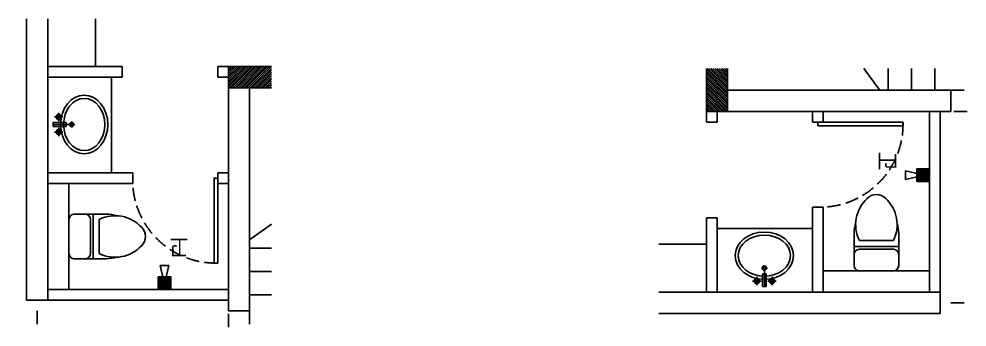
# Model space of a CAD drawing. Extents: x 468514 to 728049, y -74127 to 69080.
# Drawn here: x 603240 to 612161, y 52833 to 55734 of the extents above; entities that cross this region are included whole.
import ezdxf
from ezdxf.xclip import XClip

# ---------------------------------------------------------------- set-up
doc = ezdxf.new("R2010")
doc.units = 0
doc.header["$LTSCALE"] = 500
doc.header["$MEASUREMENT"] = 0
doc.header["$XCLIPFRAME"] = 0
for name, pattern in [('( Dashed )', [0.75, 0.5, -0.25]), ('DASH', [0.35, 0.25, -0.1]), ('HIDDEN', [0.375, 0.25, -0.125])]:
    doc.linetypes.add(name, pattern=pattern)
doc.layers.get('Defpoints').update_dxf_attribs({"color": 229})
for name, color, linetype in [('Door 门', 107, 'Continuous'), ('E 立面标注尺寸', 9, 'Continuous'), ('P-Furniture 家具', 153, 'Continuous'), ('P-Make furniture 固定制作', 154, 'Continuous'), ('P-N wall 新建隔墙', 241, 'Continuous'), ('P-O wall 原始墙体', 245, 'Continuous'), ('P-o 原建筑尺寸', 8, 'Continuous'), ('P-Stair 楼梯（原建筑设备）', 159, 'Continuous'), ('P-Text  平面文字', 9, 'Continuous'), ('P-Ware 洁具', 153, 'Continuous'), ('P-window 窗', 107, 'Continuous'), ('PUB_HATCH', 8, 'Continuous'), ('家具填充', 250, 'Continuous'), ('龙湖标准家具', 251, 'Continuous')]:
    doc.layers.add(name, color=color, linetype=linetype)
doc.styles.add('PDC DIM', font='PMingLiU-ExtB.ttf', dxfattribs={"width": 0.85})
doc.dimstyles.new('PDC-A2', dxfattribs={"dimscale": 0, "dimtxt": 2.5, "dimasz": 1, "dimexe": 1, "dimexo": 1, "dimgap": 0.7, "dimtad": 1, "dimdec": 0, "dimtxsty": 'PDC DIM', "dimblk": 'ARCHTICK', "dimcen": 1, "dimdle": 1, "dimclrd": 8, "dimclre": 8, "dimclrt": 9, "dimadec": 0, "dimazin": 0, "dimtfac": 1, "dimtdec": 0, "dimtix": 1, "dimtmove": 2, "dimatfit": 3, "dimldrblk": 'PDC A2 T R', "dimfxl": 10, "dimfxlon": 1, "dimarcsym": 0})
pattern_1 = [(45, (-210765.655, -42203.346), (-8.83883476, 8.83883476), [])]

# ---------------------------------------------------------------- blocks, each defined once
blk = doc.blocks.new('BDB4')
at = {"layer": '龙湖标准家具'}
for p, q in [((757949.1, -2520500.5, -71.8), (757949.1, -2520387.9, -71.8)), ((758041.4, -2520496.2, -71.8), (758041.4, -2520387.9, -71.8)), ((758816.2, -2520496.2, -71.8), (758816.2, -2520387.9, -71.8)), ((758908.5, -2520500.5, -71.8), (758908.5, -2520387.9, -71.8)), ((758428.8, -2520541.9, -71.8), (757669.3, -2520561.7, -71.8)), ((758428.8, -2520477.7, -71.8), (757694, -2520512.7, -71.8)), ((757976.7, -2520640.2, -71.8), (757976.7, -2520553.7, -71.8)), ((758428.8, -2520477.7, -71.8), (759163.6, -2520512.7, -71.8)), ((758428.8, -2520541.9, -71.8), (759188.3, -2520561.7, -71.8)), ((758881, -2520640.2, -71.8), (758881, -2520553.7, -71.8)), ((757590, -2524560.4, -71.8), (757590, -2520643.1, -71.8)), ((757748, -2520559.6, -71.8), (757648.9, -2521783.1, -71.8)), ((757976.7, -2520640.2, -71.8), (757684, -2521783.1, -71.8)), ((758881, -2520640.2, -71.8), (759173.7, -2521783.1, -71.8)), ((759109.6, -2520559.6, -71.8), (759208.7, -2521783.1, -71.8)), ((759267.6, -2524560.4, -71.8), (759267.6, -2520643.1, -71.8)), ((757684, -2521783.1, -71.8), (757590, -2521783.1, -71.8)), ((757769.8, -2521919.9, -71.8), (757684, -2521783.1, -71.8)), ((759087.8, -2521919.9, -71.8), (759173.7, -2521783.1, -71.8)), ((759173.7, -2521783.1, -71.8), (759267.6, -2521783.1, -71.8)), ((757721.7, -2521961.7, -71.8), (757878.5, -2522245.5, -71.8)), ((759135.9, -2521961.7, -71.8), (758979.1, -2522245.5, -71.8)), ((757690.7, -2522091.8, -71.8), (757690.7, -2522593.8, -71.8)), ((757834, -2522272.6, -71.8), (757727, -2522082.3, -71.8)), ((759023.6, -2522272.6, -71.8), (759130.6, -2522082.3, -71.8)), ((759166.9, -2522091.8, -71.8), (759166.9, -2522593.8, -71.8)), ((757836.5, -2522568, -71.8), (757836.5, -2522282.1, -71.8)), ((759021.1, -2522568, -71.8), (759021.1, -2522282.1, -71.8)), ((757714.7, -2522612.7, -71.8), (757821.7, -2522586.8, -71.8)), ((759142.9, -2522612.7, -71.8), (759035.9, -2522586.8, -71.8)), ((757590, -2522655.5, -71.8), (757620.1, -2522654.4, -71.8)), ((757703.7, -2522692.8, -71.8), (757810.7, -2522655.2, -71.8)), ((757836.5, -2522673.5, -71.8), (757836.5, -2523052.8, -71.8)), ((759021.1, -2522673.5, -71.8), (759021.1, -2523052.8, -71.8)), ((759153.9, -2522692.8, -71.8), (759046.9, -2522655.2, -71.8)), ((759267.6, -2522655.5, -71.8), (759237.5, -2522654.4, -71.8)), ((757690.7, -2522711.1, -71.8), (757690.7, -2523136.2, -71.8)), ((759166.9, -2522711.1, -71.8), (759166.9, -2523136.2, -71.8)), ((758402.7, -2522950.1, -71.8), (757932.8, -2523136.6, -71.8)), ((758454.9, -2522950.1, -71.8), (758924.8, -2523136.6, -71.8)), ((757722, -2523151.5, -71.8), (757829, -2523068.1, -71.8)), ((759135.6, -2523151.5, -71.8), (759028.6, -2523068.1, -71.8)), ((757698.1, -2523275.5, -71.8), (757805.1, -2523190.5, -71.8)), ((757836.5, -2523205.7, -71.8), (757836.5, -2524126.4, -71.8)), ((757888.1, -2523202.4, -71.8), (757888.1, -2524069, -71.8)), ((758969.5, -2523202.4, -71.8), (758969.5, -2524069, -71.8)), ((759021.1, -2523205.7, -71.8), (759021.1, -2524126.4, -71.8)), ((759159.5, -2523275.5, -71.8), (759052.5, -2523190.5, -71.8)), ((757590, -2523287.6, -71.8), (757665, -2523238, -71.8)), ((757690.7, -2523290.6, -71.8), (757690.7, -2524274.5, -71.8)), ((759166.9, -2523290.6, -71.8), (759166.9, -2524274.5, -71.8)), ((759267.6, -2523287.6, -71.8), (759192.6, -2523238, -71.8)), ((757983.5, -2524234.1, -71.8), (757944.2, -2524234.1, -71.8)), ((757948, -2524454.1, -71.8), (758002.2, -2524258.7, -71.8)), ((758055.6, -2524249.1, -71.8), (758010.3, -2524444.6, -71.8)), ((758074.5, -2524234.1, -71.8), (758783.1, -2524234.1, -71.8)), ((758802, -2524249.1, -71.8), (758847.3, -2524444.6, -71.8)), ((758909.6, -2524454.1, -71.8), (758855.5, -2524258.7, -71.8)), ((758874.1, -2524234.1, -71.8), (758913.4, -2524234.1, -71.8)), ((757929.3, -2524468.3, -71.8), (757884.6, -2524468.3, -71.8)), ((758029.2, -2524468.3, -71.8), (758828.4, -2524468.3, -71.8)), ((758928.3, -2524468.3, -71.8), (758973, -2524468.3, -71.8)), ((757670.7, -2524641, -71.8), (759186.9, -2524641, -71.8)), ((757927.7, -2524694.8, -71.8), (758000.1, -2524694.8, -71.8)), ((757927.7, -2524694.8, -71.8), (757927.7, -2524810.8, -71.8)), ((758000.1, -2524694.8, -71.8), (758000.1, -2524810.8, -71.8)), ((758857.5, -2524694.8, -71.8), (758857.5, -2524810.8, -71.8)), ((758929.9, -2524694.8, -71.8), (758857.5, -2524694.8, -71.8)), ((758929.9, -2524694.8, -71.8), (758929.9, -2524810.8, -71.8))]:
    blk.add_line(p, q, dxfattribs=at)
blk.add_lwpolyline([(757242.5, -2519910.8), (757242.5, -2525210.8), (759642.5, -2525210.8), (759642.5, -2519910.8)], close=True, dxfattribs=at)
at = {"layer": '龙湖标准家具', "elevation": -71.8}
blk.add_lwpolyline([(757628.1, -2524757.1), (757927.7, -2524757.1), (757927.7, -2524810.8), (758000.1, -2524810.8), (758000.1, -2524757.1), (758857.5, -2524757.1), (758857.5, -2524810.8), (758929.9, -2524810.8), (758929.9, -2524757.1), (759229.5, -2524757.1, 0.414214), (759320.6, -2524666), (759320.6, -2524528.1, 0.247906), (759297.5, -2524484.3), (759267.6, -2524463.9), (759267.6, -2520830.3), (759308.7, -2520798, 0.230161), (759328.8, -2520756.8), (759328.8, -2520564.2, 0.400855), (759201.1, -2520430.6), (758908.5, -2520417.2), (758908.5, -2520387.9, 0.414213), (758881.3, -2520360.8), (758843.4, -2520360.8, 0.414213), (758816.2, -2520387.9), (758816.2, -2520412.9, 0.045856), (758041.4, -2520412.9), (758041.4, -2520387.9, 0.414212), (758014.2, -2520360.8), (757976.3, -2520360.8, 0.414213), (757949.1, -2520387.9), (757949.1, -2520417.2), (757656.5, -2520430.6, 0.400855), (757528.9, -2520564.2), (757528.9, -2520756.8, 0.230161), (757548.9, -2520798), (757590, -2520830.3), (757590, -2524463.9), (757560.1, -2524484.3, 0.247907), (757537, -2524528.1), (757537, -2524666, 0.414213), (757628.1, -2524757.1, 1.042144)], format="xyb", close=True, dxfattribs=at)
at = {"layer": '龙湖标准家具'}
for centre, radius, start, end in [((757671.5, -2520643.1, -71.8), 81.5, 91.49636, 179.99999), ((759186.1, -2520643.1, -71.8), 81.5, 0, 88.50364), ((757998.1, -2522231.2, -71.8), 386.1, 98.56085, 135.72807), ((758428.8, -2525092.1, -71.8), 3279.3, 81.43918, 98.56085), ((758859.5, -2522231.2, -71.8), 386.1, 44.27191, 81.43918), ((757710.1, -2522091.8, -71.8), 19.4, 29.34196, 179.99999), ((759147.5, -2522091.8, -71.8), 19.4, 0, 150.65802), ((758428.8, -2523908.2, -71.8), 1751.4, 71.6863, 108.3137), ((758098.7, -2522487.1, -71.8), 261.8, 105.30678, 142.95835), ((758428.8, -2524045.1, -71.8), 1854.1, 77.56455, 102.43545), ((758758.9, -2522487.1, -71.8), 261.8, 37.04166, 74.69324), ((757817.1, -2522282.1, -71.8), 19.4, 0, 29.34196), ((759040.5, -2522282.1, -71.8), 19.4, 150.65802, 179.99999), ((757710.1, -2522593.8, -71.8), 19.4, 179.99999, 283.59511), ((757817.1, -2522568, -71.8), 19.4, 283.59511, 0), ((759040.5, -2522568, -71.8), 19.4, 179.99999, 256.40488), ((759147.5, -2522593.8, -71.8), 19.4, 256.40488, 0), ((757623, -2522734.1, -71.8), 79.8, 25.94512, 92.11763), ((757710.1, -2522711.1, -71.8), 19.4, 109.34337, 179.99999), ((757817.1, -2522673.5, -71.8), 19.4, 0, 109.34337), ((759040.5, -2522673.5, -71.8), 19.4, 70.65663, 179.99999), ((759147.5, -2522711.1, -71.8), 19.4, 0, 70.65663), ((759234.6, -2522734.1, -71.8), 79.8, 87.88237, 154.05487), ((758428.8, -2523015.9, -71.8), 70.8, 68.35494, 111.64506), ((757817.1, -2523052.8, -71.8), 19.4, 307.93823, 0), ((759040.5, -2523052.8, -71.8), 19.4, 179.99999, 232.06177), ((757710.1, -2523136.2, -71.8), 19.4, 179.99999, 307.93823), ((757958.9, -2523202.4, -71.8), 70.8, 111.64506, 179.99999), ((758898.7, -2523202.4, -71.8), 70.8, 0, 68.35494), ((759147.5, -2523136.2, -71.8), 19.4, 232.06177, 0), ((757611.3, -2523156.9, -71.8), 97.3, 303.48423, 0.79153), ((757817.1, -2523205.7, -71.8), 19.4, 0, 128.45364), ((759040.5, -2523205.7, -71.8), 19.4, 51.54636, 179.99999), ((759246.3, -2523156.9, -71.8), 97.3, 179.20849, 236.51577), ((757710.1, -2523290.6, -71.8), 19.4, 128.45364, 179.99999), ((759147.5, -2523290.6, -71.8), 19.4, 0, 51.54636), ((757944.2, -2524126.4, -71.8), 107.7, 179.99999, 270), ((758913.4, -2524126.4, -71.8), 107.7, 270, 0), ((757884.6, -2524274.5, -71.8), 193.8, 179.99999, 270), ((757983.5, -2524253.5, -71.8), 19.4, 344.51142, 90), ((758074.5, -2524253.5, -71.8), 19.4, 90, 166.94914), ((758783.1, -2524253.5, -71.8), 19.4, 13.05087, 90), ((758874.1, -2524253.5, -71.8), 19.4, 90, 195.48858), ((758973, -2524274.5, -71.8), 193.8, 270, 0), ((757929.3, -2524448.9, -71.8), 19.4, 270, 344.51142), ((758029.2, -2524448.9, -71.8), 19.4, 166.94914, 270), ((758828.4, -2524448.9, -71.8), 19.4, 270, 13.05087), ((758928.3, -2524448.9, -71.8), 19.4, 195.48858, 270), ((757670.7, -2524560.4, -71.8), 80.7, 179.99999, 270), ((758254, -2524641, -71.8), 328, 158.14552, 179.99999), ((758603.6, -2524641, -71.8), 328, 0, 21.85449), ((759186.9, -2524560.4, -71.8), 80.7, 270, 0)]:
    blk.add_arc(centre, radius, start, end, dxfattribs=at)
blk = doc.blocks.new('_FZH')
blk.add_lwpolyline([(-0.5, -0.5), (0.5, -0.5), (0.5, 0.5), (-0.5, 0.5)], close=True)
at = {"layer": 'PUB_HATCH'}
blk.add_solid([(-0.5, -0.5), (0.5, -0.5), (-0.5, 0.5), (0.5, 0.5)], dxfattribs=at)
blk = doc.blocks.new('_ArchTick')
at = {"color": 0, "linetype": 'ByBlock', "const_width": 0.4}
blk.add_lwpolyline([(-0.5, -0.5), (0.5, 0.5)], dxfattribs=at)
blk = doc.blocks.new('*D1021')
at = {"layer": 'Defpoints', "color": 0, "transparency": 16777216}
for p in [(260828.8, 43168.3), (261028.8, 43168.3), (261028.8, 42571.7)]:
    blk.add_point(p, dxfattribs=at)
at = {"layer": 'P-o 原建筑尺寸', "color": 8, "lineweight": -2, "transparency": 16777216}
for p, q in [((260828.8, 43108.3), (260828.8, 42511.7)), ((261028.8, 43108.3), (261028.8, 42511.7)), ((260828.8, 42571.7), (260768.8, 42571.7)), ((260828.8, 42571.7), (261028.8, 42571.7)), ((261028.8, 42571.7), (261088.8, 42571.7))]:
    blk.add_line(p, q, dxfattribs=at)
at = {"layer": 'P-o 原建筑尺寸', "color": 8, "lineweight": -2, "transparency": 16777216, "xscale": 60, "yscale": 60, "zscale": 60}
blk.add_blockref('_ArchTick', (260828.8, 42571.7), dxfattribs=at)
at = {"layer": 'P-o 原建筑尺寸', "color": 8, "lineweight": -2, "transparency": 16777216, "xscale": 60, "yscale": 60, "zscale": 60, "rotation": 180}
blk.add_blockref('_ArchTick', (261028.8, 42571.7), dxfattribs=at)
at = {"layer": 'P-o 原建筑尺寸', "color": 9, "transparency": 16777216, "insert": (260928.8, 42697.2), "char_height": 150, "attachment_point": 5, "style": 'PDC DIM'}
blk.add_mtext('200', dxfattribs=at)
blk = doc.blocks.new('PDC A2 T R')
at = {"color": 0, "linetype": 'ByBlock'}
blk.add_line((0, 0), (-2, 0), dxfattribs=at)
for points in [[(-2.15, 0.89), (-1.49, 1.35), (-0.6, 0), (0, 0)], [(-2.15, -0.89), (-1.49, -1.35), (-0.6, 0), (0, 0)]]:
    blk.add_solid(points, dxfattribs=at)
blk = doc.blocks.new('*D1022')
at = {"layer": 'Defpoints', "color": 0, "transparency": 16777216}
for p in [(261028.8, 43168.3), (268628.8, 43168.3), (268628.8, 42571.7)]:
    blk.add_point(p, dxfattribs=at)
at = {"layer": 'P-o 原建筑尺寸', "color": 8, "lineweight": -2, "transparency": 16777216}
for p, q in [((261028.8, 43108.3), (261028.8, 42511.7)), ((268628.8, 43108.3), (268628.8, 42511.7)), ((260968.8, 42571.7), (268688.8, 42571.7))]:
    blk.add_line(p, q, dxfattribs=at)
at = {"layer": 'P-o 原建筑尺寸', "color": 8, "lineweight": -2, "transparency": 16777216, "xscale": 60, "yscale": 60, "zscale": 60, "rotation": 180}
blk.add_blockref('_ArchTick', (261028.8, 42571.7), dxfattribs=at)
at = {"layer": 'P-o 原建筑尺寸', "color": 8, "lineweight": -2, "transparency": 16777216, "xscale": 60, "yscale": 60, "zscale": 60}
blk.add_blockref('_ArchTick', (268628.8, 42571.7), dxfattribs=at)
at = {"layer": 'P-o 原建筑尺寸', "color": 9, "transparency": 16777216, "insert": (264828.8, 42698.1), "char_height": 150, "attachment_point": 5, "style": 'PDC DIM'}
blk.add_mtext('7600', dxfattribs=at)
blk = doc.blocks.new('*D1023')
at = {"layer": 'Defpoints', "color": 0, "transparency": 16777216}
for p in [(268828.8, 43188.3), (268628.8, 43168.3), (268828.8, 42571.7)]:
    blk.add_point(p, dxfattribs=at)
at = {"layer": 'P-o 原建筑尺寸', "color": 8, "lineweight": -2, "transparency": 16777216}
for p, q in [((268628.8, 43108.3), (268628.8, 42511.7)), ((268828.8, 43128.3), (268828.8, 42511.7)), ((268628.8, 42571.7), (268568.8, 42571.7)), ((268628.8, 42571.7), (268828.8, 42571.7)), ((268828.8, 42571.7), (268888.8, 42571.7))]:
    blk.add_line(p, q, dxfattribs=at)
at = {"layer": 'P-o 原建筑尺寸', "color": 8, "lineweight": -2, "transparency": 16777216, "xscale": 60, "yscale": 60, "zscale": 60}
blk.add_blockref('_ArchTick', (268628.8, 42571.7), dxfattribs=at)
at = {"layer": 'P-o 原建筑尺寸', "color": 8, "lineweight": -2, "transparency": 16777216, "xscale": 60, "yscale": 60, "zscale": 60, "rotation": 180}
blk.add_blockref('_ArchTick', (268828.8, 42571.7), dxfattribs=at)
at = {"layer": 'P-o 原建筑尺寸', "color": 9, "transparency": 16777216, "insert": (268728.8, 42697.2), "char_height": 150, "attachment_point": 5, "style": 'PDC DIM'}
blk.add_mtext('200', dxfattribs=at)
blk = doc.blocks.new('*D1020')
at = {"layer": 'Defpoints', "color": 0, "transparency": 16777216}
for p in [(260828.8, 43071.7), (268828.8, 43071.7), (268828.8, 42263.3)]:
    blk.add_point(p, dxfattribs=at)
at = {"layer": 'P-o 原建筑尺寸', "color": 8, "lineweight": -2, "transparency": 16777216}
for p, q in [((260828.8, 42863.3), (260828.8, 42203.3)), ((268828.8, 42863.3), (268828.8, 42203.3)), ((260768.8, 42263.3), (268888.8, 42263.3))]:
    blk.add_line(p, q, dxfattribs=at)
at = {"layer": 'P-o 原建筑尺寸', "color": 8, "lineweight": -2, "transparency": 16777216, "xscale": 60, "yscale": 60, "zscale": 60, "rotation": 180}
blk.add_blockref('_ArchTick', (260828.8, 42263.3), dxfattribs=at)
at = {"layer": 'P-o 原建筑尺寸', "color": 8, "lineweight": -2, "transparency": 16777216, "xscale": 60, "yscale": 60, "zscale": 60}
blk.add_blockref('_ArchTick', (268828.8, 42263.3), dxfattribs=at)
at = {"layer": 'P-o 原建筑尺寸', "color": 9, "transparency": 16777216, "insert": (264828.8, 42388.8), "char_height": 150, "attachment_point": 5, "style": 'PDC DIM'}
blk.add_mtext('8000', dxfattribs=at)
blk = doc.blocks.new('A$C437E590E')
at = {"color": 8, "linetype": 'ByBlock'}
for p, q in [((243.4, 461.6), (164, 461.5)), ((202.4, 421.9), (202.4, 501.2)), ((274.8, 313.2), (274.7, 509.9)), ((306.1, 461.6), (385.5, 461.5)), ((347.1, 421.9), (347.1, 501.2)), ((275, 368.1), (275, 311.8)), ((246.9, 339.9), (303.1, 339.9))]:
    blk.add_line(p, q, dxfattribs=at)
at = {"linetype": 'ByBlock'}
for p, q in [((256.9, 392.6), (256.9, 514.1)), ((292.6, 514.1), (256.9, 514.1)), ((292.6, 514.1), (292.6, 392.6)), ((292.6, 392.6), (256.9, 392.6))]:
    blk.add_line(p, q, dxfattribs=at)
for centre, radius in [((203.7, 461.5), 25), ((203.7, 461.5), 17.9), ((345.8, 461.5), 25), ((345.8, 461.5), 17.9)]:
    blk.add_circle(centre, radius, dxfattribs=at)
at = {"color": 8, "linetype": 'ByBlock'}
for radius in [19.5, 11.9]:
    blk.add_circle((275, 339.9), radius, dxfattribs=at)
at = {"linetype": 'ByBlock'}
blk.add_ellipse((275, 222.4), major_axis=(-275, 0), ratio=0.809091, dxfattribs=at)
at = {"color": 8, "linetype": 'ByBlock'}
blk.add_ellipse((275, 222.4), major_axis=(-246, 0), ratio=0.786583, dxfattribs=at)
blk = doc.blocks.new('asdfsdafa3')
for p, q in [((201603.3, -49206.7), (201707.3, -49206.7)), ((201707.3, -49206.7), (201901.1, -49206.7)), ((201781.6, -49206.7), (201781.6, -49626.7)), ((201553.7, -49577.2), (201553.7, -49256.2)), ((201756.8, -49256.2), (201756.8, -49577.2)), ((201839, -49256.2), (201839, -49577.2)), ((201603.3, -49626.7), (201707.3, -49626.7)), ((201707.3, -49626.7), (201901.1, -49626.7))]:
    blk.add_line(p, q)
for centre, radius, start, end in [((201603.3, -49256.2), 49.5, 90, 180), ((201707.3, -49256.2), 49.5, 0, 90), ((201988.1, -49558.2), 336.8, 42.83063, 116.27775), ((201885.5, -49706.4), 499.9, 75.87951, 88.2029), ((202157.1, -49415.6), 116.3, 359.45023, 47.91264), ((202157.1, -49417.8), 116.3, 312.08736, 0.54977), ((201988.1, -49275.2), 336.8, 243.72225, 317.16937), ((201603.3, -49577.2), 49.5, 180, 270), ((201707.3, -49577.2), 49.5, 270, 0), ((201885.5, -49127.1), 499.9, 271.7971, 284.12049)]:
    blk.add_arc(centre, radius, start, end)
blk = doc.blocks.new('fffg')
blk.add_lwpolyline([(143.1, 669.9), (109, 669.9), (109, -130.1), (143.1, -130.1)], close=True)
at = {"color": 8, "linetype": 'DASH'}
blk.add_arc((123.2, -110.2), 780.4, 88.54208, 181.45792, dxfattribs=at)
blk = doc.blocks.new('A$C17F62748')
at = {"linetype": 'ByBlock'}
for p, q in [((60, 49.6), (19, 226.7)), ((19, 226.7), (101, 226.7)), ((101, 226.7), (60, 49.6)), ((120, 0), (0, 120)), ((0, 0), (120, 120)), ((18, 102), (102, 102)), ((18, 90), (102, 90)), ((18, 78), (102, 78)), ((18, 66), (102, 66)), ((18, 54), (102, 54)), ((18, 42), (102, 42)), ((18, 30), (102, 30)), ((99.4, 27.6), (20.6, 27.6)), ((20.6, 27.6), (20.6, 0)), ((51.2, 58.9), (51.2, 27.6)), ((68.8, 58.9), (68.8, 27.6)), ((99.4, 0), (99.4, 27.6))]:
    blk.add_line(p, q, dxfattribs=at)
for points in [[(0, 120), (120, 120), (120, 0), (0, 0)], [(12, 108), (108, 108), (108, 12), (12, 12)], [(18, 102), (102, 102), (102, 18), (18, 18)]]:
    blk.add_lwpolyline(points, close=True, dxfattribs=at)
blk = doc.blocks.new('8888')
for centre, radius, start, end in [((2287.6, -63664.4), 62.6, 306.30538, 24.09665), ((2385.6, -63643.2), 41, 173.95317, 342.97896), ((2490.6, -63620.6), 74.3, 207.76722, 279.16454), ((2555.7, -63686.3), 53.8, 188.10667, 284.29475), ((2199.1, -63745.8), 84.8, 302.44123, 359.90626), ((2318.4, -63717.4), 44.7, 219.58061, 340.12371), ((2326, -63758.5), 43.6, 284.38479, 91.66588), ((2372.6, -63763.8), 17.9, 274.64282, 30.97565), ((2376.9, -63796.1), 14.8, 327.77821, 101.40865), ((2410.4, -63752.1), 22.7, 186.49222, 301.06385), ((2421.8, -63785.7), 14.2, 88.74613, 268.26998), ((2534.3, -63672.7), 44.7, 233.99738, 329.91505), ((2443.5, -63766.3), 72.3, 349.2586, 9.65856), ((2524.5, -63795.6), 18.7, 29.94595, 122.28338), ((2531.8, -63746.4), 18.7, 204.63654, 285.88761), ((2553.9, -63772.7), 19, 153.98032, 225.64957), ((2661.4, -63733.4), 92.7, 183.15359, 245.10129), ((2628.4, -63700.5), 55.7, 174.50986, 290.97263), ((2676.6, -63798.2), 53.9, 121.74792, 257.88197), ((2262.7, -63846.4), 34.3, 333.1522, 121.83514), ((2327.7, -63909.3), 58.5, 14.88232, 126.06395), ((2235.7, -63820.3), 72.3, 349.2586, 9.65856), ((2316.7, -63849.5), 18.7, 29.94595, 122.28338), ((2324, -63800.3), 18.7, 204.63654, 285.88761), ((2346.2, -63826.6), 19, 153.98032, 225.64957), ((2346.2, -63878.3), 78.1, 8.87738, 96.94039), ((2430.6, -63905.4), 47.6, 100.6193, 166.47384), ((2407.6, -63818.3), 23.1, 53.16358, 141.72798), ((2466.4, -63869), 43.1, 30.97214, 176.28581), ((2430.6, -63905.4), 47.6, 6.19258, 97.05017), ((2502.1, -63878.9), 32.2, 88.04902, 221.48133), ((2486.1, -63919.1), 58.5, 39.25974, 101.23333), ((2578.4, -63894.8), 89.1, 60.36482, 147.43948), ((2553, -63858.7), 31.9, 40.1536, 227.32133), ((2613.6, -63897.7), 69.7, 42.15284, 121.33183)]:
    blk.add_arc(centre, radius, start, end)
blk = doc.blocks.new('GERT43')
at = {"extrusion": (0, 0, -1)}
for centre, major_axis, start_param, end_param in [((324457.1, -609626.3), (-20.6, 15.7), 1.570796326795163, 7.853981633974749), ((324238.5, -609725.1), (-20.6, 15.7), 1.570796326795163, 7.853981633974749), ((324239.9, -609662.3), (-13.7, 10.4), 1.570796326783838, 7.853981633963424), ((324294.9, -609720.1), (-13.7, 10.4), 1.570796326783838, 7.853981633963424), ((324331.8, -609671.5), (-13.7, 10.4), 1.570796326783838, 7.853981633963424), ((324524.8, -609665), (-13.7, 10.4), 1.570796326783838, 7.853981633963424), ((324579.3, -609671.4), (-13.7, 10.4), 1.570796326783838, 7.853981633963424), ((324163.3, -609837), (-20.6, 15.7), 1.570796326795163, 7.853981633974749), ((324186.3, -609758.8), (-13.7, 10.4), 1.570796326783838, 7.853981633963424), ((324203.7, -609823), (-20.6, 15.7), 1.570796326795163, 7.853981633974749), ((324213.1, -609795.1), (-13.7, 10.4), 1.570796326783838, 7.853981633963424), ((324239.3, -609767.2), (-13.7, 10.4), 1.570796326783838, 7.853981633963424), ((324272.4, -609808.3), (-13.7, 10.4), 1.570796326783838, 7.853981633963424), ((324295.2, -609752.2), (-13.7, 10.4), 1.570796326783838, 7.853981633963424), ((324309.3, -609801.2), (-20.6, 15.7), 1.570796326795163, 7.853981633974749), ((324497.9, -609778.6), (-13.7, 10.4), 1.570796326783838, 7.853981633963424), ((324586.5, -609766.2), (-13.7, 10.4), 1.570796326783838, 7.853981633963424), ((324689.8, -609832), (-13.7, 10.4), 1.570796326783838, 7.853981633963424), ((324155, -609904.1), (-13.7, 10.4), 1.570796326783838, 7.853981633963424), ((324168.5, -609888.8), (-20.6, 15.7), 1.570796326795163, 7.853981633974749), ((324217.4, -609913.2), (-13.7, 10.4), 1.570796326783838, 7.853981633963424), ((324229.3, -609852), (-13.7, 10.4), 1.570796326783838, 7.853981633963424), ((324248.3, -609892.1), (-13.7, 10.4), 1.570796326783838, 7.853981633963424), ((324274.8, -609931.3), (-20.6, 15.7), 1.570796326795163, 7.853981633974749), ((324272.9, -609853.3), (-13.7, 10.4), 1.570796326783838, 7.853981633963424), ((324299.7, -609889.6), (-13.7, 10.4), 1.570796326783838, 7.853981633963424), ((324324.4, -609870.1), (-13.7, 10.4), 1.570796326783838, 7.853981633963424), ((324358.7, -609877), (-13.7, 10.4), 1.570796326783838, 7.853981633963424), ((324369.5, -609910.8), (-20.6, 15.7), 1.570796326795163, 7.853981633974749), ((324364.7, -609856.1), (-13.7, 10.4), 1.570796326783838, 7.853981633963424), ((324402, -609846.1), (-13.7, 10.4), 1.570796326783838, 7.853981633963424), ((324416.6, -609905.1), (-13.7, 10.4), 1.570796326783838, 7.853981633963424), ((324607.7, -609868.4), (-13.7, 10.4), 1.570796326783838, 7.853981633963424), ((324634.6, -609917.6), (-13.7, 10.4), 1.570796326783838, 7.853981633963424), ((324146.4, -609980.5), (-13.7, 10.4), 1.570796326783838, 7.853981633963424), ((324203.6, -609972.9), (-20.6, 15.7), 1.570796326795163, 7.853981633974749), ((324216.7, -609998.8), (-13.7, 10.4), 1.570796326783838, 7.853981633963424), ((324271.9, -609961.1), (-20.6, 15.7), 1.570796326795163, 7.853981633974749), ((324277.3, -609990.7), (-13.7, 10.4), 1.570796326783838, 7.853981633963424), ((324308.4, -609982.4), (-13.7, 10.4), 1.570796326783838, 7.853981633963424), ((324373.6, -610009.6), (-20.6, 15.7), 1.570796326795163, 7.853981633974749), ((324509, -609965.7), (-13.7, 10.4), 1.570796326783838, 7.853981633963424), ((324558.6, -609946), (-13.7, 10.4), 1.570796326783838, 7.853981633963424), ((324168.9, -610048.7), (-13.7, 10.4), 1.570796326783838, 7.853981633963424), ((324207.2, -610026.7), (-20.6, 15.7), 1.570796326795163, 7.853981633974749), ((324242.3, -610075.7), (-13.7, 10.4), 1.570796326783838, 7.853981633963424), ((324243.4, -610022.3), (-13.7, 10.4), 1.570796326783838, 7.853981633963424), ((324279.7, -610072.2), (-13.7, 10.4), 1.570796326783838, 7.853981633963424), ((324296.4, -610037.1), (-13.7, 10.4), 1.570796326783838, 7.853981633963424), ((324334, -610100.8), (-20.6, 15.7), 1.570796326795163, 7.853981633974749), ((324338.3, -610021.1), (-13.7, 10.4), 1.570796326783838, 7.853981633963424), ((324371, -610065.1), (-20.6, 15.7), 1.570796326795163, 7.853981633974749), ((324363.8, -610085.1), (-13.7, 10.4), 1.570796326783838, 7.853981633963424), ((324401.2, -610081.6), (-13.7, 10.4), 1.570796326783838, 7.853981633963424), ((324444.6, -610111.4), (-20.6, 15.7), 1.570796326795163, 7.853981633974749), ((324447.8, -610072.4), (-13.7, 10.4), 1.570796326783838, 7.853981633963424), ((324453.7, -610038.6), (-13.7, 10.4), 1.570796326783838, 7.853981633963424), ((324455.7, -610088), (-13.7, 10.4), 1.570796326783838, 7.853981633963424), ((324499.3, -610089.2), (-13.7, 10.4), 1.570796326783838, 7.853981633963424), ((324522.4, -610065.3), (-13.7, 10.4), 1.570796326783838, 7.853981633963424), ((324529.8, -610023), (-13.7, 10.4), 1.570796326783838, 7.853981633963424), ((324536.8, -610104.9), (-13.7, 10.4), 1.570796326783838, 7.853981633963424), ((324553.6, -610069.8), (-13.7, 10.4), 1.570796326783838, 7.853981633963424), ((324561.2, -610046.9), (-13.7, 10.4), 1.570796326783838, 7.853981633963424), ((324605.1, -610080.2), (-13.7, 10.4), 1.570796326783838, 7.853981633963424), ((324674.6, -610021.4), (-13.7, 10.4), 1.570796326783838, 7.853981633963424), ((324270.4, -610119.4), (-20.6, 15.7), 1.570796326795163, 7.853981633974749), ((324282, -610153.8), (-13.7, 10.4), 1.570796326783838, 7.853981633963424), ((324398.4, -610117.8), (-13.7, 10.4), 1.570796326783838, 7.853981633963424), ((324409.8, -610167.9), (-13.7, 10.4), 1.570796326783838, 7.853981633963424), ((324495.3, -610153.1), (-13.7, 10.4), 1.570796326783838, 7.853981633963424)]:
    blk.add_ellipse(centre, major_axis=major_axis, ratio=0.689655, start_param=start_param, end_param=end_param, dxfattribs=at)
blk = doc.blocks.new('A$C77E12574')
at = {"layer": 'P-O wall 原始墙体'}
h = blk.add_hatch(dxfattribs=at)
h.set_pattern_fill('ANSI31', color=256, scale=100, style=0)
h.set_pattern_definition(pattern_1)
h.paths.add_polyline_path([(350, 9206), (350, 8306), (150, 8306), (150, 9206)])
h = blk.add_hatch(dxfattribs=at)
h.set_pattern_fill('ANSI31', color=256, scale=100, style=0)
h.set_pattern_definition(pattern_1)
h.paths.add_polyline_path([(6250, 8306), (5350, 8306), (5350, 8506), (6250, 8506)])
h = blk.add_hatch(dxfattribs=at)
h.set_pattern_fill('ANSI31', color=256, scale=100, style=0)
h.set_pattern_definition(pattern_1)
h.paths.add_polyline_path([(350, 5506), (350, 3806), (150, 3806), (150, 5506)])
h = blk.add_hatch(dxfattribs=at)
h.set_pattern_fill('ANSI31', color=256, scale=100, style=0)
h.set_pattern_definition(pattern_1)
h.paths.add_polyline_path([(8150, 4406), (8150, 3806), (7950, 4006), (7950, 4406)])
h = blk.add_hatch(dxfattribs=at)
h.set_pattern_fill('ANSI31', color=256, scale=100, style=0)
h.set_pattern_definition(pattern_1)
h.paths.add_polyline_path([(7950, 4006), (8150, 3806), (7150, 3806), (7150, 4006)])
at = {"layer": '家具填充'}
h = blk.add_hatch(dxfattribs=at)
h.set_pattern_fill('_USER', color=251, scale=40, style=0, pattern_type=0)
h.set_pattern_definition([(0, (-320586.64, -74866.908), (0, 40), [])])
h.paths.add_polyline_path([(750, 678.5), (3550, 678.5), (3550, 3806), (750, 3806)])
h.paths.add_polyline_path([(1799, 1698.5), (1884.6, 1646.6), (2158.6, 1584.5), (2241.8, 1598.2), (2207.9, 1506.1), (2142.1, 1215.9), (2138.7, 1114.8), (2057.5, 1148.4), (1781.5, 1210.9), (1689.4, 1205.8), (1726.6, 1312.3), (1793.5, 1597.9)], flags=16)
h.paths.add_polyline_path([(2386, 1559.3), (2485.4, 1546.7), (2760.9, 1601.5), (2831.4, 1647.8), (2837.9, 1549.9), (2899.8, 1238.9), (2937.8, 1145.1), (2850, 1142.7), (2572.5, 1087.5), (2490.4, 1045.3), (2481, 1157.7), (2422, 1465.1)], flags=16)
at = {"layer": 'Door 门', "color": 8, "linetype": '( Dashed )'}
blk.add_line((1150, 4006), (3250, 4006), dxfattribs=at)
at = {"layer": 'Door 门'}
for points in [[(2061.7, 10756), (2100, 10756), (2100, 10456), (2061.7, 10456)], [(1550, 3940.1), (1550, 3906), (2550, 3906), (2550, 3940.1)], [(1150, 3906), (1150, 3872), (2150, 3872), (2150, 3906)]]:
    blk.add_lwpolyline(points, close=True, dxfattribs=at)
blk.add_arc((2080.6, 10473.1), 281.1, 93.84996, 183.48441, dxfattribs=at)
at = {"layer": 'P-Furniture 家具'}
for p, q in [((7750, 10406), (7750, 9406)), ((7350, 9306), (7350, 8406))]:
    blk.add_line(p, q, dxfattribs=at)
at = {"layer": 'P-Furniture 家具', "color": 250, "linetype": '( Dashed )'}
for p, q in [((6050, 7506), (350, 7506)), ((400, 7506), (400, 5196)), ((6100, 7556), (5100, 7556)), ((5100, 7556), (5100, 7506)), ((6050, 7506), (6050, 4006)), ((6100, 7556), (6100, 5906)), ((6100, 5906), (6050, 5906)), ((400, 5196), (350, 5196)), ((3850, 2586), (3550, 2586)), ((3850, 2586), (3850, 2086)), ((4000, 2086), (3550, 2086)), ((4050, 2036), (4050, 1136)), ((4000, 1086), (3550, 1086)), ((3850, 1086), (3850, 678.5)), ((3850, 678.5), (3550, 678.5))]:
    blk.add_line(p, q, dxfattribs=at)
at = {"layer": 'P-Furniture 家具', "color": 251}
for p, q in [((1794.6, 1618.8), (1796.4, 1519.6)), ((1872.8, 1653.7), (1936.7, 1611.2)), ((1936.3, 1634.9), (1976.2, 1609.9)), ((1936.7, 1611.2), (1952, 1586.9)), ((2775.6, 1611.1), (2729.1, 1579.3)), ((1778.8, 1535), (1782.8, 1484.7)), ((1796.4, 1519.6), (1813.8, 1504.3)), ((2104.1, 1596.9), (2049.9, 1583.7)), ((2120.5, 1577.2), (2097.1, 1557.8)), ((2175.9, 1587.4), (2120.5, 1577.2)), ((2471.8, 1548.4), (2547.4, 1535.6)), ((2537.4, 1557), (2584, 1550.4)), ((2547.4, 1535.6), (2571.3, 1519.6)), ((2706.1, 1590.6), (2662, 1556.5)), ((2729.1, 1579.3), (2715.7, 1552)), ((2837.9, 1549.9), (2832.8, 1494.1)), ((2180.5, 1457.2), (2152, 1448.5)), ((2190.7, 1430.2), (2165.2, 1398.1)), ((2207.9, 1506.1), (2180.5, 1457.2)), ((2414.5, 1484.7), (2456.6, 1394.8)), ((2832.8, 1494.1), (2810.3, 1474.6)), ((2853.1, 1473.6), (2842.9, 1433.9)), ((1718.6, 1289.6), (1755.6, 1347.7)), ((1735.9, 1352.2), (1763.6, 1391.5)), ((1755.6, 1347.7), (1788, 1365.1)), ((2434.2, 1401.7), (2458.4, 1357.4)), ((2456.6, 1394.8), (2478.7, 1387.9)), ((2130.5, 1253.3), (2108.9, 1275.2)), ((2141.1, 1184.4), (2130.5, 1253.3)), ((2151.3, 1256.1), (2134.7, 1305.5)), ((2873.9, 1268.2), (2845.3, 1279.5)), ((2891.7, 1279.3), (2856.6, 1317.6)), ((2911.6, 1209.6), (2873.9, 1268.2)), ((1760.1, 1209.7), (1826.2, 1215.9)), ((1826.2, 1215.9), (1850.8, 1240.7)), ((1837.4, 1198.3), (1883.3, 1208.7)), ((2010.5, 1159), (1970.3, 1190.8)), ((2028.2, 1170.1), (2013.7, 1198.1)), ((2076.2, 1140.6), (2028.2, 1170.1)), ((2473.2, 1198), (2482.6, 1245.2)), ((2483, 1133.7), (2493.1, 1201.9)), ((2493.1, 1201.9), (2515.6, 1230.9)), ((2814.3, 1150.7), (2789.7, 1170.3)), ((2553.4, 1077.7), (2611.2, 1110.3)), ((2611.2, 1110.3), (2623.6, 1142.9)), ((2628.6, 1098.7), (2666.4, 1126.9)), ((2802.7, 1133.3), (2753, 1146)), ((2870.2, 1143.3), (2814.3, 1150.7))]:
    blk.add_line(p, q, dxfattribs=at)
at = {"layer": 'P-Furniture 家具'}
for points in [[(7500, 6806), (7950, 6806), (7950, 8306), (7500, 8306)], [(7573.9, 7252.8), (7573.9, 6952.8), (7823.9, 6952.8), (7823.9, 7252.8)], [(750, 3806), (3550, 3806), (3550, 678.5), (750, 678.5)]]:
    blk.add_lwpolyline(points, close=True, dxfattribs=at)
at = {"layer": 'P-Furniture 家具', "color": 251}
for points in [[(1726.6, 1312.3), (1689.4, 1205.8), (1781.5, 1210.9), (2057.5, 1148.4), (2138.7, 1114.8), (2142.1, 1215.9), (2207.9, 1506.1), (2241.8, 1598.2), (2158.6, 1584.5), (1884.6, 1646.6), (1799, 1698.5), (1793.5, 1597.9)], [(2481, 1157.7), (2490.4, 1045.3), (2572.5, 1087.5), (2850, 1142.7), (2937.8, 1145.1), (2899.8, 1238.9), (2837.9, 1549.9), (2831.4, 1647.8), (2760.9, 1601.5), (2485.4, 1546.7), (2386, 1559.3), (2422, 1465.1)]]:
    blk.add_lwpolyline(points, close=True, dxfattribs=at)
at = {"layer": 'P-Furniture 家具'}
for centre, radius in [((7823.9, 7102.8), 15), ((7040.4, 5081.1), 200), ((7040.4, 5081.1), 190), ((7040.4, 5081.1), 90)]:
    blk.add_circle(centre, radius, dxfattribs=at)
at = {"layer": 'P-Furniture 家具', "color": 250, "linetype": '( Dashed )'}
for centre, radius in [((5434.5, 3681.8), 16.3), ((6146.1, 3725.4), 16.3), ((6001.3, 3516.3), 16.3), ((3656.7, 2336), 24.7), ((3656.7, 875.5), 24.7)]:
    blk.add_circle(centre, radius, dxfattribs=at)
for centre, radius, start, end in [((5800, 3806), 450, 180, 0), ((4000, 2036), 50, 0, 90), ((4000, 1136), 50, 270, 0)]:
    blk.add_arc(centre, radius, start, end, dxfattribs=at)
for centre, major_axis, ratio in [((5535.9, 3664.8), (0, -5.55), 0.425337), ((5992.1, 3689), (-7.64, 0), 0.327004), ((5998.2, 3716.7), (0, -5.55), 0.425337), ((6045.7, 3705.9), (-3.06, 0), 0.817827), ((6072.4, 3694.2), (-5.84, 0), 0.904801), ((5467.9, 3605), (-6.29, 0), 1), ((5488, 3642.3), (-5.84, 0), 0.904801), ((5488, 3583.8), (-5.84, 0), 0.904801), ((5512.2, 3654), (-3.06, 0), 0.817827), ((5512.2, 3595.5), (-3.06, 0), 0.817827), ((5529.8, 3637), (-7.64, 0), 0.327004), ((5529.8, 3578.6), (-7.64, 0), 0.327004), ((5535.9, 3606.3), (0, -5.55), 0.425337), ((5992.1, 3578.6), (-7.64, 0), 0.327004), ((5998.2, 3606.3), (0, -5.55), 0.425337), ((6045.7, 3595.5), (-3.06, 0), 0.817827), ((6072.4, 3583.8), (-5.84, 0), 0.904801), ((6096.5, 3595.5), (-3.06, 0), 0.817827), ((6114.2, 3578.6), (-7.64, 0), 0.327004), ((5541.3, 3547.7), (-6.29, 0), 1), ((5565.1, 3543), (-3.06, 0), 0.817827), ((5582.7, 3526), (-7.64, 0), 0.327004), ((5588.8, 3553.8), (0, -5.55), 0.425337), ((5588.8, 3495.3), (0, -5.55), 0.425337), ((5617.1, 3509.4), (-7.64, 0), 0.327004), ((5620, 3482.6), (0, -5.55), 0.425337), ((5623.2, 3537.1), (0, -5.55), 0.425337), ((5670.7, 3526.3), (-3.06, 0), 0.817827), ((5697.4, 3514.6), (-5.84, 0), 0.904801), ((5735.1, 3482.9), (0, -5.55), 0.425337), ((5843, 3484.5), (-7.64, 0), 0.327004), ((5849.1, 3512.3), (0, -5.55), 0.425337), ((5896.6, 3501.5), (-3.06, 0), 0.817827), ((5923.3, 3489.8), (-5.84, 0), 0.904801), ((5613.9, 3454.8), (-7.64, 0), 0.327004), ((5667.5, 3471.8), (-3.06, 0), 0.817827), ((5694.2, 3460.1), (-5.84, 0), 0.904801), ((5729, 3455.1), (-7.64, 0), 0.327004), ((5759.5, 3427.5), (-7.64, 0), 0.327004), ((5765.6, 3455.3), (0, -5.55), 0.425337), ((5782.6, 3472), (-3.06, 0), 0.817827), ((5809.3, 3460.4), (-5.84, 0), 0.904801), ((5813.1, 3444.4), (-3.06, 0), 0.817827), ((5839.8, 3432.8), (-5.84, 0), 0.904801)]:
    blk.add_ellipse(centre, major_axis=major_axis, ratio=ratio, dxfattribs=at)
at = {"layer": 'P-Make furniture 固定制作'}
for p, q in [((350, 10406), (800, 10006)), ((350, 10006), (800, 10406)), ((800, 10406), (800, 8506)), ((800, 10006), (350, 10006)), ((800, 8906), (350, 8906)), ((350, 8906), (800, 8506)), ((350, 8506), (800, 8906)), ((800, 8431), (2150, 8431)), ((800, 8381), (2150, 8381))]:
    blk.add_line(p, q, dxfattribs=at)
at = {"layer": 'P-N wall 新建隔墙'}
for p, q in [((900, 10506), (350, 10506)), ((900, 10406), (900, 10506)), ((2550, 10506), (2100, 10506)), ((2100, 10406), (2100, 10506)), ((6250, 10506), (7950, 10506)), ((900, 10406), (350, 10406)), ((2550, 10406), (2100, 10406)), ((6250, 10406), (7950, 10406)), ((6250, 9406), (6350, 9406)), ((6350, 9406), (6350, 9306)), ((7150, 9406), (7950, 9406)), ((7150, 9406), (7150, 9306)), ((4200, 9306), (4200, 9256)), ((4300, 9306), (4300, 9256)), ((6250, 9306), (6350, 9306)), ((7150, 9306), (7950, 9306)), ((4300, 9256), (4200, 9256)), ((800, 8506), (350, 8506)), ((800, 8506), (800, 8306)), ((4200, 8556), (4200, 8506)), ((4300, 8556), (4200, 8556)), ((4300, 8556), (4300, 8506)), ((6250, 8406), (6350, 8406)), ((6350, 8406), (6350, 8306)), ((7250, 8406), (7250, 8306)), ((7950, 8406), (7250, 8406)), ((350, 8306), (800, 8306)), ((6250, 8306), (6350, 8306)), ((7950, 8306), (7250, 8306))]:
    blk.add_line(p, q, dxfattribs=at)
at = {"layer": 'P-N wall 新建隔墙', "linetype": 'HIDDEN'}
blk.add_lwpolyline([(6050, 10606), (6050, 11306), (2750, 11306), (2750, 10406), (2550, 10406), (2550, 11506), (6250, 11506), (6250, 10606)], dxfattribs=at)
at = {"layer": 'P-O wall 原始墙体'}
for p, q in [((6050, 10606), (6050, 8506)), ((6250, 10606), (6050, 10606)), ((6250, 10606), (6250, 8506)), ((150, 10506), (150, 9206)), ((150, 10506), (350, 10506)), ((350, 10506), (350, 9206)), ((7950, 10506), (7950, 4406)), ((7950, 10506), (8150, 10506)), ((8150, 10506), (8150, 4406)), ((150, 9206), (150, 8306)), ((150, 9206), (350, 9206)), ((350, 9206), (350, 8306)), ((2150, 8506), (2150, 8306)), ((2750, 8506), (2150, 8506)), ((2650, 8506), (2750, 8506)), ((2750, 8506), (2750, 8306)), ((4200, 8506), (5350, 8506)), ((4200, 8506), (4200, 8306)), ((6250, 8506), (5350, 8506)), ((5350, 8506), (5350, 8306)), ((6250, 8506), (6250, 8306)), ((150, 8306), (350, 8306)), ((150, 8306), (150, 5506)), ((350, 8306), (350, 5506)), ((2150, 8306), (2750, 8306)), ((5350, 8306), (4200, 8306)), ((6250, 8306), (5350, 8306)), ((150, 5506), (150, 3806)), ((150, 5506), (350, 5506)), ((350, 5506), (350, 3806)), ((7950, 4406), (7950, 4006)), ((7950, 4406), (8150, 4406)), ((8150, 4406), (8150, 3806)), ((1150, 4006), (350, 4006)), ((1150, 4006), (1150, 3806)), ((3250, 4006), (3250, 3806)), ((4450, 4006), (3250, 4006)), ((4450, 4006), (4450, 3806)), ((6250, 4006), (5350, 4006)), ((5350, 4006), (5350, 3806)), ((6250, 4006), (6250, 3806)), ((7950, 4006), (7150, 4006)), ((7150, 4006), (7150, 3806)), ((7150, 4006), (7150, 3806)), ((150, 3806), (350, 3806)), ((1150, 3806), (350, 3806)), ((4450, 3806), (3250, 3806)), ((6250, 3806), (5350, 3806)), ((8150, 3806), (7150, 3806))]:
    blk.add_line(p, q, dxfattribs=at)
for points in [[(350, 9206), (150, 9206), (150, 8306), (350, 8306)], [(6250, 8506), (6250, 8306), (5350, 8306), (5350, 8506), (6250, 8506)], [(150, 3806), (150, 5506), (350, 5506), (350, 3806), (150, 3806)], [(8150, 4406), (7950, 4406), (7950, 4006), (7150, 4006), (7150, 3806), (8150, 3806)]]:
    blk.add_lwpolyline(points, close=True, dxfattribs=at)
at = {"layer": 'P-Stair 楼梯（原建筑设备）'}
for p, q in [((2550, 11506), (500, 11506)), ((4320, 10506), (4320, 11306)), ((4540, 10506), (4540, 11306)), ((4760, 10506), (4760, 11306)), ((4980, 10506), (4980, 11306)), ((5200, 10506), (5200, 11306)), ((5250, 10456), (6050, 10456)), ((4250, 10181), (4200, 10181)), ((5250, 10236), (6050, 10236)), ((5250, 10016), (6050, 10016)), ((5250, 9796), (5854.4, 9796)), ((4250, 9581), (4200, 9581)), ((5250, 9576), (5657.9, 9576)), ((3550, 3806), (3550, 678.5)), ((3850, 3806), (3850, 2606)), ((3850, 2606), (3550, 2606))]:
    blk.add_line(p, q, dxfattribs=at)
at = {"layer": 'P-Stair 楼梯（原建筑设备）', "linetype": 'HIDDEN'}
for p, q in [((150, 3806), (150, 675.8)), ((750, 3806), (750, 675.8)), ((7550, 3806), (7550, 675.8)), ((8150, 3806), (8150, 675.8))]:
    blk.add_line(p, q, dxfattribs=at)
blk.add_lwpolyline([(8050, 10606), (8050, 14506), (1950, 14506), (1950, 13006), (250, 13006), (250, 10506)], dxfattribs=at)
at = {"layer": 'P-Stair 楼梯（原建筑设备）'}
for points in [[(4320, 10881, 0, 0, 0), (5005.3, 10881, 80, 0, 0), (5305.3, 10881, 0, 0, 0)], [(3410, 3206, 0, 0, 0), (3685.9, 3206, 80, 0, 0), (3985.9, 3206, 0, 0, 0)]]:
    blk.add_lwpolyline(points, format="xyseb", dxfattribs=at)
for points in [[(5250, 10506), (5250, 9306), (4200, 9306), (4200, 10506), (5250, 10506)], [(5200, 10456), (5200, 9356), (4250, 9356), (4250, 10456), (5200, 10456)]]:
    blk.add_lwpolyline(points, close=True, dxfattribs=at)
blk.add_lwpolyline([(6050, 9938.4), (5712.7, 9692.9), (5545.9, 9805.2), (5714.5, 9460.4), (5549, 9573.7), (5250, 9356)], dxfattribs=at)
at = {"layer": 'P-window 窗'}
for p, q in [((5350, 4006), (4450, 4006)), ((5350, 3926), (4450, 3926)), ((6250, 4006), (7150, 4006)), ((6250, 3926), (7150, 3926)), ((5350, 3886), (4450, 3886)), ((6250, 3886), (7150, 3886)), ((5350, 3806), (4450, 3806)), ((6250, 3806), (7150, 3806))]:
    blk.add_line(p, q, dxfattribs=at)
at = {"layer": 'Door 门', "xscale": -1.125, "yscale": 1.125, "zscale": 1.125}
blk.add_blockref('fffg', (1061, 10602.4), dxfattribs=at)
at = {"layer": 'Door 门', "xscale": -1}
blk.add_blockref('fffg', (6493.1, 9486.1), dxfattribs=at)
at = {"layer": 'Door 门', "xscale": 0.875, "yscale": 0.875, "zscale": 0.875, "rotation": 270}
blk.add_blockref('fffg', (4363.8, 8680.6), dxfattribs=at)
at = {"layer": 'P-Furniture 家具', "linetype": 'ByBlock', "xscale": -1}
blk.add_blockref('asdfsdafa3', (209303.7, 59322.5), dxfattribs=at)
at = {"layer": 'P-Furniture 家具'}
for name, p, rotation in [('GERT43', (202457.9, -657081.9), 168.9855720125217), ('8888', (63403, 12676.8), 276.0940804361151), ('8888', (63400.6, 12251.9), 276.0940804361151), ('GERT43', (202457.9, -657760.6), 168.9855720125217), ('8888', (63405.8, 11846.5), 276.0940804361151), ('GERT43', (202457.9, -658414.1), 168.9855720125217), ('8888', (63407.9, 11438), 276.0940804361151), ('8888', (63405.6, 11013.1), 276.0940804361151), ('GERT43', (202457.9, -659116.6), 168.9855720125217), ('8888', (63384.6, 10323.8), 276.0940804361151), ('GERT43', (202436.9, -659788.7), 168.9855720125217)]:
    blk.add_blockref(name, p, dxfattribs=dict(at, rotation=rotation))
at = {"layer": 'P-Furniture 家具', "xscale": -1}
for name, p, rotation in [('GERT43', (-194157.9, -657081.9), 191.0144279874783), ('8888', (-55103, 12676.8), 83.90591956388482), ('GERT43', (-194157.9, -657760.6), 191.0144279874783), ('8888', (-55105.8, 11846.5), 83.90591956388482), ('GERT43', (-194157.9, -658414.1), 191.0144279874783), ('8888', (-55105.6, 11013.1), 83.90591956388482), ('GERT43', (-194157.9, -659116.6), 191.0144279874783), ('8888', (-55084.6, 10323.8), 83.90591956388482), ('GERT43', (-194136.9, -659788.7), 191.0144279874783)]:
    blk.add_blockref(name, p, dxfattribs=dict(at, rotation=rotation))
at = {"layer": 'P-O wall 原始墙体', "extrusion": (0, 0, -1), "xscale": 500, "yscale": 600, "zscale": -600}
for p in [(-250, 15581), (-250, 11631)]:
    blk.add_blockref('_FZH', p, dxfattribs=at)
at = {"layer": 'P-Ware 洁具', "linetype": 'ByBlock', "rotation": 180}
for p in [(6910, 10406), (5860, 3806)]:
    blk.add_blockref('A$C17F62748', p, dxfattribs=at)
at = {"layer": 'P-Ware 洁具', "color": 1, "linetype": 'ByBlock', "rotation": 269.9999999999999}
blk.add_blockref('A$C437E590E', (7384.2, 9126.5), dxfattribs=at)
at = {"layer": '龙湖标准家具', "extrusion": (0, 0, -1), "xscale": -1, "zscale": -1, "rotation": 270}
blk.add_blockref('BDB4', (2517552.4, -744283.2), dxfattribs=at)
at = {"layer": 'P-Text  平面文字', "char_height": 150, "attachment_point": 1, "style": 'PDC DIM'}
for s, insert in [('车库', (4615.6, 12721.6, -71.8)), ('水吧台', (6827.4, 7430.6)), ('花园', (1902.1, 2950.5)), ('洗手池', (3973.2, 2466.2)), ('下沉式', (5718.7, 2466.2)), ('烧烤炉', (3973.2, 1776.3)), ('拖布池', (3973.2, 1103.6))]:
    blk.add_mtext_dynamic_manual_height_columns(s, width=893.426, gutter_width=1750, heights=[0], dxfattribs=dict(at, insert=insert))
at = {"layer": 'P-Text  平面文字', "char_height": 150, "width": 893.426, "attachment_point": 1, "style": 'PDC DIM'}
for s, insert in [('上', (4116, 11109)), ('电梯', (4571.3, 10086.1)), ('卫', (6628.2, 10086.1)), ('{\\fPMingLiU|b0|i0|c136|p18;门厅}', (1433.8, 9772.9)), ('手工/储物', (5075.3, 9128.8)), ('挂壁式爬梯', (434.9, 7223.2)), ('隔断屏风', (5095.6, 6583.8)), ('健身区', (6846.4, 5711.7)), ('下', (3206, 3434))]:
    blk.add_mtext(s, dxfattribs=dict(at, insert=insert))
at = {"layer": 'P-o 原建筑尺寸'}
for base, p1, p2, picture, middle in [((8150, 368.3), (7950, 965), (8150, 984.9), '*D1023', (8050, 493.8)), ((350, 368.3), (150, 965), (350, 965), '*D1021', (250, 493.8)), ((7950, 368.3), (350, 965), (7950, 965), '*D1022', (4150, 494.8)), ((8150, 60), (150, 868.3), (8150, 868.3), '*D1020', (4150, 185.5))]:
    dim = blk.add_linear_dim(base=base, p1=p1, p2=p2, dimstyle='PDC-A2', override={"dimscale": 60}, dxfattribs=at)
    dim.commit()
    dim.dimension.update_dxf_attribs({"geometry": picture, "text_midpoint": middle, "insert": (-260678.8, -42203.3)})

msp = doc.modelspace()

# ---------------------------------------------------------------- block references
at = {"layer": 'E 立面标注尺寸'}
ref = msp.add_blockref('A$C77E12574', (611460.6, 63591.7), dxfattribs=dict(at, rotation=180))
XClip(ref).set_block_clipping_path([(5844.7511553613, 7857.6670145354), (8835.2511553613, 10758.6670145354)])
ref = msp.add_blockref('A$C77E12574', (601402.3, 61112.1), dxfattribs=dict(at, rotation=270))
XClip(ref).set_block_clipping_path([(5844.7511553613, 7857.6670145354), (8835.2511553613, 10758.6670145354)])

doc.saveas('drawing.dxf')
